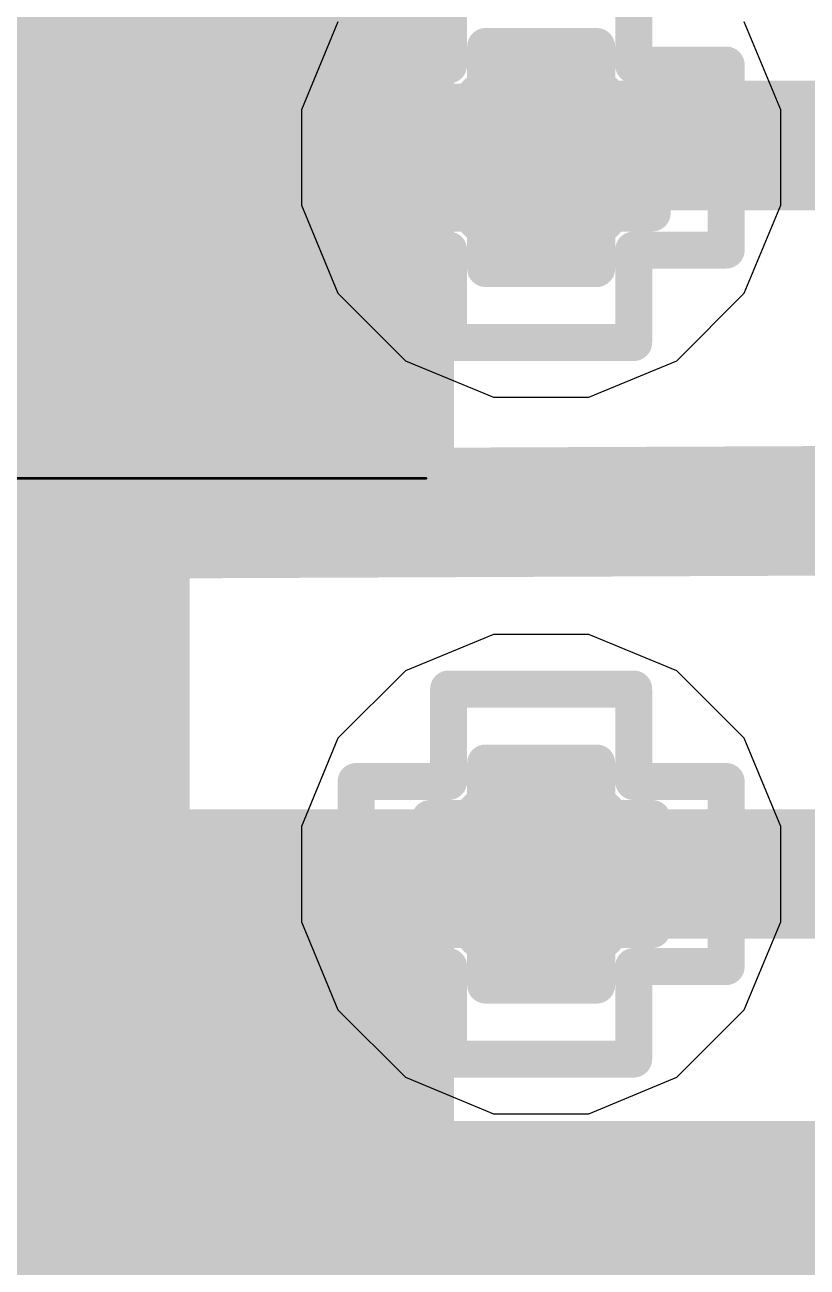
# Model space of a CAD drawing. Header units: inches. Extents: x -2 to 5376, y -4 to 5426.
# Drawn here: x 118.504 to 119.578, y 38.881 to 40.586 of the extents above; entities that cross this region are included whole.
import ezdxf

# ---------------------------------------------------------------- set-up
doc = ezdxf.new("R2010")
doc.units = ezdxf.units.IN
for name, color, linetype in [('Bottom Layer', 5, 'Continuous'), ('Bottom Overlay', 54, 'Continuous'), ('Bottom Paste', 16, 'Continuous'), ('Bottom Solder', 6, 'Continuous'), ('Drill Drawing', 1, 'Continuous'), ('Layer 1', 16, 'Continuous'), ('Layer 2', 76, 'Continuous'), ('Top Layer', 1, 'Continuous'), ('Top Overlay', 2, 'Continuous'), ('Top Paste', 8, 'Continuous'), ('Top Solder', 216, 'Continuous'), ('Via Holes', 16, 'Continuous')]:
    doc.layers.add(name, color=color, linetype=linetype)

# ---------------------------------------------------------------- blocks, each defined once
blk = doc.blocks.new('SMD3215_2P_131')
at = {"layer": 'Top Layer'}
blk.add_hatch(color=1, dxfattribs=at).paths.add_polyline_path([(0.75, 0.9), (1.75, 0.9), (1.75, -0.9), (0.75, -0.9)])
at = {"layer": 'Top Paste'}
blk.add_hatch(color=8, dxfattribs=at).paths.add_polyline_path([(0.75, 0.9), (1.75, 0.9), (1.75, -0.9), (0.75, -0.9)])
at = {"layer": 'Top Solder'}
blk.add_hatch(color=216, dxfattribs=at).paths.add_polyline_path([(0.6484, 1.0016), (1.8516, 1.0016), (1.8516, -1.0016), (0.6484, -1.0016)])
at = {"layer": 'Top Overlay'}
blk.add_lwpolyline([(0.5588, 0.8128, 0.127, 0.127, 0), (-0.5588, 0.8128, 0.127, 0.127, 0)], format="xyseb", dxfattribs=at)
blk.add_lwpolyline([(0.5271, 0.8128, 0.0635, 0.0635, 1), (0.5905, 0.8128, 0.0635, 0.0635, 1)], format="xyseb", close=True, dxfattribs=at)
blk = doc.blocks.new('R___0402_B_175')
at = {"layer": 'Bottom Layer'}
for points in [[(-0.2413, 0.3175), (-0.2413, -0.3175), (-0.6985, -0.3175), (-0.6985, 0.3175)], [(0.6985, 0.3175), (0.6985, -0.3175), (0.2413, -0.3175), (0.2413, 0.3175)]]:
    blk.add_hatch(color=5, dxfattribs=at).paths.add_polyline_path(points)
at = {"layer": 'Bottom Paste'}
for points in [[(-0.2413, 0.3175), (-0.2413, -0.3175), (-0.6985, -0.3175), (-0.6985, 0.3175)], [(0.6985, 0.3175), (0.6985, -0.3175), (0.2413, -0.3175), (0.2413, 0.3175)]]:
    blk.add_hatch(color=16, dxfattribs=at).paths.add_polyline_path(points)
at = {"layer": 'Bottom Solder'}
for points in [[(-0.1863, 0.3725), (-0.1863, -0.3725), (-0.7535, -0.3725), (-0.7535, 0.3725)], [(0.7535, 0.3725), (0.7535, -0.3725), (0.1863, -0.3725), (0.1863, 0.3725)]]:
    blk.add_hatch(color=6, dxfattribs=at).paths.add_polyline_path(points)
at = {"layer": 'Bottom Overlay'}
for points in [[(0.7874, 0.4064, 0.127, 0.127, 0), (-0.7874, 0.4064, 0.127, 0.127, 0)], [(-0.7874, 0.4064, 0.127, 0.127, 0), (-0.7874, -0.4064, 0.127, 0.127, 0)], [(0.7874, 0.4064, 0.127, 0.127, 0), (0.7874, -0.4064, 0.127, 0.127, 0)], [(0.8128, 0.4318, 0.00323, 0.00323, 0), (-0.8128, 0.4318, 0.00323, 0.00323, 0)], [(0.7874, -0.4064, 0.127, 0.127, 0), (-0.7874, -0.4064, 0.127, 0.127, 0)]]:
    blk.add_lwpolyline(points, format="xyseb", dxfattribs=at)
for points in [[(-0.8191, 0.4064, 0.0635, 0.0635, 1), (-0.7556, 0.4064, 0.0635, 0.0635, 1)], [(-0.8191, 0.4064, 0.0635, 0.0635, 1), (-0.7556, 0.4064, 0.0635, 0.0635, 1)], [(0.7556, 0.4064, 0.0635, 0.0635, 1), (0.8191, 0.4064, 0.0635, 0.0635, 1)], [(0.7556, 0.4064, 0.0635, 0.0635, 1), (0.8191, 0.4064, 0.0635, 0.0635, 1)], [(-0.8136, 0.4318, 0.00161, 0.00161, 1), (-0.812, 0.4318, 0.00161, 0.00161, 1)], [(0.812, 0.4318, 0.00161, 0.00161, 1), (0.8136, 0.4318, 0.00161, 0.00161, 1)], [(-0.8191, -0.4064, 0.0635, 0.0635, 1), (-0.7556, -0.4064, 0.0635, 0.0635, 1)], [(-0.8191, -0.4064, 0.0635, 0.0635, 1), (-0.7556, -0.4064, 0.0635, 0.0635, 1)], [(0.7556, -0.4064, 0.0635, 0.0635, 1), (0.8191, -0.4064, 0.0635, 0.0635, 1)], [(0.7556, -0.4064, 0.0635, 0.0635, 1), (0.8191, -0.4064, 0.0635, 0.0635, 1)]]:
    blk.add_lwpolyline(points, format="xyseb", close=True, dxfattribs=at)
blk = doc.blocks.new('R___0402_B_185')
at = {"layer": 'Bottom Layer'}
for points in [[(-0.2413, 0.3175), (-0.2413, -0.3175), (-0.6985, -0.3175), (-0.6985, 0.3175)], [(0.6985, 0.3175), (0.6985, -0.3175), (0.2413, -0.3175), (0.2413, 0.3175)]]:
    blk.add_hatch(color=5, dxfattribs=at).paths.add_polyline_path(points)
at = {"layer": 'Bottom Paste'}
for points in [[(-0.2413, 0.3175), (-0.2413, -0.3175), (-0.6985, -0.3175), (-0.6985, 0.3175)], [(0.6985, 0.3175), (0.6985, -0.3175), (0.2413, -0.3175), (0.2413, 0.3175)]]:
    blk.add_hatch(color=16, dxfattribs=at).paths.add_polyline_path(points)
at = {"layer": 'Bottom Solder'}
for points in [[(-0.1863, 0.3725), (-0.1863, -0.3725), (-0.7535, -0.3725), (-0.7535, 0.3725)], [(0.7535, 0.3725), (0.7535, -0.3725), (0.1863, -0.3725), (0.1863, 0.3725)]]:
    blk.add_hatch(color=6, dxfattribs=at).paths.add_polyline_path(points)
at = {"layer": 'Bottom Overlay'}
for points in [[(0.7874, 0.4064, 0.127, 0.127, 0), (-0.7874, 0.4064, 0.127, 0.127, 0)], [(-0.7874, 0.4064, 0.127, 0.127, 0), (-0.7874, -0.4064, 0.127, 0.127, 0)], [(0.7874, 0.4064, 0.127, 0.127, 0), (0.7874, -0.4064, 0.127, 0.127, 0)], [(0.8128, 0.4318, 0.00323, 0.00323, 0), (-0.8128, 0.4318, 0.00323, 0.00323, 0)], [(0.7874, -0.4064, 0.127, 0.127, 0), (-0.7874, -0.4064, 0.127, 0.127, 0)]]:
    blk.add_lwpolyline(points, format="xyseb", dxfattribs=at)
for points in [[(-0.8191, 0.4064, 0.0635, 0.0635, 1), (-0.7556, 0.4064, 0.0635, 0.0635, 1)], [(-0.8191, 0.4064, 0.0635, 0.0635, 1), (-0.7556, 0.4064, 0.0635, 0.0635, 1)], [(0.7556, 0.4064, 0.0635, 0.0635, 1), (0.8191, 0.4064, 0.0635, 0.0635, 1)], [(0.7556, 0.4064, 0.0635, 0.0635, 1), (0.8191, 0.4064, 0.0635, 0.0635, 1)], [(-0.8136, 0.4318, 0.00161, 0.00161, 1), (-0.812, 0.4318, 0.00161, 0.00161, 1)], [(0.812, 0.4318, 0.00161, 0.00161, 1), (0.8136, 0.4318, 0.00161, 0.00161, 1)], [(-0.8191, -0.4064, 0.0635, 0.0635, 1), (-0.7556, -0.4064, 0.0635, 0.0635, 1)], [(-0.8191, -0.4064, 0.0635, 0.0635, 1), (-0.7556, -0.4064, 0.0635, 0.0635, 1)], [(0.7556, -0.4064, 0.0635, 0.0635, 1), (0.8191, -0.4064, 0.0635, 0.0635, 1)], [(0.7556, -0.4064, 0.0635, 0.0635, 1), (0.8191, -0.4064, 0.0635, 0.0635, 1)]]:
    blk.add_lwpolyline(points, format="xyseb", close=True, dxfattribs=at)

msp = doc.modelspace()

# ---------------------------------------------------------------- hatches: boundary and pattern name
at = {"layer": 'Bottom Layer'}
h = msp.add_hatch(color=5, dxfattribs=at)
edge = h.paths.add_edge_path()
edge.add_arc((119.2131, 40.404), 0.15, 0, 360)
h = msp.add_hatch(color=5, dxfattribs=at)
edge = h.paths.add_edge_path()
edge.add_arc((119.2131, 39.4204), 0.15, 0, 360)
at = {"layer": 'Layer 1'}
h = msp.add_hatch(color=16, dxfattribs=at)
edge = h.paths.add_edge_path()
edge.add_arc((119.2131, 40.404), 0.15, 0, 360)
h = msp.add_hatch(color=16, dxfattribs=at)
edge = h.paths.add_edge_path()
edge.add_arc((119.2131, 39.4204), 0.15, 0, 360)
at = {"layer": 'Layer 2'}
h = msp.add_hatch(color=76, dxfattribs=at)
edge = h.paths.add_edge_path()
edge.add_arc((119.2131, 40.404), 0.15, 0, 360)
h = msp.add_hatch(color=76, dxfattribs=at)
edge = h.paths.add_edge_path()
edge.add_arc((119.2131, 39.4204), 0.15, 0, 360)
at = {"layer": 'Top Layer'}
h = msp.add_hatch(color=1, dxfattribs=at)
edge = h.paths.add_edge_path()
edge.add_arc((119.2131, 40.404), 0.15, 0, 360)
h = msp.add_hatch(color=1, dxfattribs=at)
edge = h.paths.add_edge_path()
edge.add_arc((119.2131, 39.4204), 0.15, 0, 360)
at = {"layer": 'Via Holes'}
h = msp.add_hatch(color=7, dxfattribs=at)
edge = h.paths.add_edge_path()
edge.add_arc((119.2131, 40.404), 0.075, 0, 360)
h = msp.add_hatch(color=7, dxfattribs=at)
edge = h.paths.add_edge_path()
edge.add_arc((119.2131, 39.4204), 0.075, 0, 360)

# ---------------------------------------------------------------- linework, layer by layer
at = {"layer": 'Bottom Layer'}
for points in [[(118.7125, 40.404, 0.1778, 0.1778, 0), (119.2131, 40.404, 0.1778, 0.1778, 0)], [(118.7125, 40.3954, 0.1778, 0.1778, 0), (118.7125, 40.404, 0.1778, 0.1778, 0)], [(118.7125, 37.4365, 0.381, 0.381, 0), (118.7125, 38.9204, 0.381, 0.381, 0)]]:
    msp.add_lwpolyline(points, format="xyseb", dxfattribs=at)
for points in [[(118.668, 40.404, 0.0889, 0.0889, 1), (118.7569, 40.404, 0.0889, 0.0889, 1)], [(118.668, 40.404, 0.0889, 0.0889, 1), (118.7569, 40.404, 0.0889, 0.0889, 1)], [(119.1686, 40.404, 0.0889, 0.0889, 1), (119.2575, 40.404, 0.0889, 0.0889, 1)], [(118.668, 40.3954, 0.0889, 0.0889, 1), (118.7569, 40.3954, 0.0889, 0.0889, 1)], [(118.6172, 38.9204, 0.1905, 0.1905, 1), (118.8077, 38.9204, 0.1905, 0.1905, 1)]]:
    msp.add_lwpolyline(points, format="xyseb", close=True, dxfattribs=at)
at = {"layer": 'Drill Drawing'}
for points in [[(119.0861, 40.531, 0.0508, 0.0508, 0), (119.0861, 40.658, 0.0508, 0.0508, 0)], [(119.3401, 40.531, 0.0508, 0.0508, 0), (119.3401, 40.658, 0.0508, 0.0508, 0)], [(119.1369, 40.4802, 0.0508, 0.0508, 0), (119.1369, 40.5564, 0.0508, 0.0508, 0)], [(119.1369, 40.5564, 0.0508, 0.0508, 0), (119.2893, 40.5564, 0.0508, 0.0508, 0)], [(119.2893, 40.4802, 0.0508, 0.0508, 0), (119.2893, 40.5564, 0.0508, 0.0508, 0)], [(118.9591, 40.277, 0.0508, 0.0508, 0), (118.9591, 40.531, 0.0508, 0.0508, 0)], [(118.9591, 40.531, 0.0508, 0.0508, 0), (119.0861, 40.531, 0.0508, 0.0508, 0)], [(119.3401, 40.531, 0.0508, 0.0508, 0), (119.4671, 40.531, 0.0508, 0.0508, 0)], [(119.4671, 40.277, 0.0508, 0.0508, 0), (119.4671, 40.531, 0.0508, 0.0508, 0)], [(119.0607, 40.3278, 0.0508, 0.0508, 0), (119.0607, 40.4802, 0.0508, 0.0508, 0)], [(119.0607, 40.4802, 0.0508, 0.0508, 0), (119.1369, 40.4802, 0.0508, 0.0508, 0)], [(119.2893, 40.4802, 0.0508, 0.0508, 0), (119.3655, 40.4802, 0.0508, 0.0508, 0)], [(119.3655, 40.3278, 0.0508, 0.0508, 0), (119.3655, 40.4802, 0.0508, 0.0508, 0)], [(119.0607, 40.3278, 0.0508, 0.0508, 0), (119.1369, 40.3278, 0.0508, 0.0508, 0)], [(119.1369, 40.2516, 0.0508, 0.0508, 0), (119.1369, 40.3278, 0.0508, 0.0508, 0)], [(119.2893, 40.3278, 0.0508, 0.0508, 0), (119.3655, 40.3278, 0.0508, 0.0508, 0)], [(119.2893, 40.2516, 0.0508, 0.0508, 0), (119.2893, 40.3278, 0.0508, 0.0508, 0)], [(118.9591, 40.277, 0.0508, 0.0508, 0), (119.0861, 40.277, 0.0508, 0.0508, 0)], [(119.0861, 40.15, 0.0508, 0.0508, 0), (119.0861, 40.277, 0.0508, 0.0508, 0)], [(119.3401, 40.277, 0.0508, 0.0508, 0), (119.4671, 40.277, 0.0508, 0.0508, 0)], [(119.3401, 40.15, 0.0508, 0.0508, 0), (119.3401, 40.277, 0.0508, 0.0508, 0)], [(119.1369, 40.2516, 0.0508, 0.0508, 0), (119.2893, 40.2516, 0.0508, 0.0508, 0)], [(119.0861, 40.15, 0.0508, 0.0508, 0), (119.3401, 40.15, 0.0508, 0.0508, 0)], [(119.0861, 39.5474, 0.0508, 0.0508, 0), (119.0861, 39.6744, 0.0508, 0.0508, 0)], [(119.0861, 39.6744, 0.0508, 0.0508, 0), (119.3401, 39.6744, 0.0508, 0.0508, 0)], [(119.3401, 39.5474, 0.0508, 0.0508, 0), (119.3401, 39.6744, 0.0508, 0.0508, 0)], [(119.1369, 39.4966, 0.0508, 0.0508, 0), (119.1369, 39.5728, 0.0508, 0.0508, 0)], [(119.1369, 39.5728, 0.0508, 0.0508, 0), (119.2893, 39.5728, 0.0508, 0.0508, 0)], [(119.2893, 39.4966, 0.0508, 0.0508, 0), (119.2893, 39.5728, 0.0508, 0.0508, 0)], [(118.9591, 39.2934, 0.0508, 0.0508, 0), (118.9591, 39.5474, 0.0508, 0.0508, 0)], [(118.9591, 39.5474, 0.0508, 0.0508, 0), (119.0861, 39.5474, 0.0508, 0.0508, 0)], [(119.3401, 39.5474, 0.0508, 0.0508, 0), (119.4671, 39.5474, 0.0508, 0.0508, 0)], [(119.4671, 39.2934, 0.0508, 0.0508, 0), (119.4671, 39.5474, 0.0508, 0.0508, 0)], [(119.0607, 39.3442, 0.0508, 0.0508, 0), (119.0607, 39.4966, 0.0508, 0.0508, 0)], [(119.0607, 39.4966, 0.0508, 0.0508, 0), (119.1369, 39.4966, 0.0508, 0.0508, 0)], [(119.2893, 39.4966, 0.0508, 0.0508, 0), (119.3655, 39.4966, 0.0508, 0.0508, 0)], [(119.3655, 39.3442, 0.0508, 0.0508, 0), (119.3655, 39.4966, 0.0508, 0.0508, 0)], [(119.0607, 39.3442, 0.0508, 0.0508, 0), (119.1369, 39.3442, 0.0508, 0.0508, 0)], [(119.1369, 39.268, 0.0508, 0.0508, 0), (119.1369, 39.3442, 0.0508, 0.0508, 0)], [(119.2893, 39.3442, 0.0508, 0.0508, 0), (119.3655, 39.3442, 0.0508, 0.0508, 0)], [(119.2893, 39.268, 0.0508, 0.0508, 0), (119.2893, 39.3442, 0.0508, 0.0508, 0)], [(118.9591, 39.2934, 0.0508, 0.0508, 0), (119.0861, 39.2934, 0.0508, 0.0508, 0)], [(119.0861, 39.1664, 0.0508, 0.0508, 0), (119.0861, 39.2934, 0.0508, 0.0508, 0)], [(119.3401, 39.2934, 0.0508, 0.0508, 0), (119.4671, 39.2934, 0.0508, 0.0508, 0)], [(119.3401, 39.1664, 0.0508, 0.0508, 0), (119.3401, 39.2934, 0.0508, 0.0508, 0)], [(119.1369, 39.268, 0.0508, 0.0508, 0), (119.2893, 39.268, 0.0508, 0.0508, 0)], [(119.0861, 39.1664, 0.0508, 0.0508, 0), (119.3401, 39.1664, 0.0508, 0.0508, 0)]]:
    msp.add_lwpolyline(points, format="xyseb", dxfattribs=at)
for points in [[(119.1242, 40.5564, 0.0254, 0.0254, 1), (119.1496, 40.5564, 0.0254, 0.0254, 1)], [(119.1242, 40.5564, 0.0254, 0.0254, 1), (119.1496, 40.5564, 0.0254, 0.0254, 1)], [(119.2766, 40.5564, 0.0254, 0.0254, 1), (119.302, 40.5564, 0.0254, 0.0254, 1)], [(119.2766, 40.5564, 0.0254, 0.0254, 1), (119.302, 40.5564, 0.0254, 0.0254, 1)], [(118.9464, 40.531, 0.0254, 0.0254, 1), (118.9718, 40.531, 0.0254, 0.0254, 1)], [(118.9464, 40.531, 0.0254, 0.0254, 1), (118.9718, 40.531, 0.0254, 0.0254, 1)], [(119.0734, 40.531, 0.0254, 0.0254, 1), (119.0988, 40.531, 0.0254, 0.0254, 1)], [(119.0734, 40.531, 0.0254, 0.0254, 1), (119.0988, 40.531, 0.0254, 0.0254, 1)], [(119.3274, 40.531, 0.0254, 0.0254, 1), (119.3528, 40.531, 0.0254, 0.0254, 1)], [(119.3274, 40.531, 0.0254, 0.0254, 1), (119.3528, 40.531, 0.0254, 0.0254, 1)], [(119.4544, 40.531, 0.0254, 0.0254, 1), (119.4798, 40.531, 0.0254, 0.0254, 1)], [(119.4544, 40.531, 0.0254, 0.0254, 1), (119.4798, 40.531, 0.0254, 0.0254, 1)], [(119.048, 40.4802, 0.0254, 0.0254, 1), (119.0734, 40.4802, 0.0254, 0.0254, 1)], [(119.048, 40.4802, 0.0254, 0.0254, 1), (119.0734, 40.4802, 0.0254, 0.0254, 1)], [(119.1242, 40.4802, 0.0254, 0.0254, 1), (119.1496, 40.4802, 0.0254, 0.0254, 1)], [(119.1242, 40.4802, 0.0254, 0.0254, 1), (119.1496, 40.4802, 0.0254, 0.0254, 1)], [(119.2766, 40.4802, 0.0254, 0.0254, 1), (119.302, 40.4802, 0.0254, 0.0254, 1)], [(119.2766, 40.4802, 0.0254, 0.0254, 1), (119.302, 40.4802, 0.0254, 0.0254, 1)], [(119.3528, 40.4802, 0.0254, 0.0254, 1), (119.3782, 40.4802, 0.0254, 0.0254, 1)], [(119.3528, 40.4802, 0.0254, 0.0254, 1), (119.3782, 40.4802, 0.0254, 0.0254, 1)], [(119.048, 40.3278, 0.0254, 0.0254, 1), (119.0734, 40.3278, 0.0254, 0.0254, 1)], [(119.048, 40.3278, 0.0254, 0.0254, 1), (119.0734, 40.3278, 0.0254, 0.0254, 1)], [(119.1242, 40.3278, 0.0254, 0.0254, 1), (119.1496, 40.3278, 0.0254, 0.0254, 1)], [(119.1242, 40.3278, 0.0254, 0.0254, 1), (119.1496, 40.3278, 0.0254, 0.0254, 1)], [(119.2766, 40.3278, 0.0254, 0.0254, 1), (119.302, 40.3278, 0.0254, 0.0254, 1)], [(119.2766, 40.3278, 0.0254, 0.0254, 1), (119.302, 40.3278, 0.0254, 0.0254, 1)], [(119.3528, 40.3278, 0.0254, 0.0254, 1), (119.3782, 40.3278, 0.0254, 0.0254, 1)], [(119.3528, 40.3278, 0.0254, 0.0254, 1), (119.3782, 40.3278, 0.0254, 0.0254, 1)], [(118.9464, 40.277, 0.0254, 0.0254, 1), (118.9718, 40.277, 0.0254, 0.0254, 1)], [(118.9464, 40.277, 0.0254, 0.0254, 1), (118.9718, 40.277, 0.0254, 0.0254, 1)], [(119.0734, 40.277, 0.0254, 0.0254, 1), (119.0988, 40.277, 0.0254, 0.0254, 1)], [(119.0734, 40.277, 0.0254, 0.0254, 1), (119.0988, 40.277, 0.0254, 0.0254, 1)], [(119.3274, 40.277, 0.0254, 0.0254, 1), (119.3528, 40.277, 0.0254, 0.0254, 1)], [(119.3274, 40.277, 0.0254, 0.0254, 1), (119.3528, 40.277, 0.0254, 0.0254, 1)], [(119.4544, 40.277, 0.0254, 0.0254, 1), (119.4798, 40.277, 0.0254, 0.0254, 1)], [(119.4544, 40.277, 0.0254, 0.0254, 1), (119.4798, 40.277, 0.0254, 0.0254, 1)], [(119.1242, 40.2516, 0.0254, 0.0254, 1), (119.1496, 40.2516, 0.0254, 0.0254, 1)], [(119.1242, 40.2516, 0.0254, 0.0254, 1), (119.1496, 40.2516, 0.0254, 0.0254, 1)], [(119.2766, 40.2516, 0.0254, 0.0254, 1), (119.302, 40.2516, 0.0254, 0.0254, 1)], [(119.2766, 40.2516, 0.0254, 0.0254, 1), (119.302, 40.2516, 0.0254, 0.0254, 1)], [(119.0734, 40.15, 0.0254, 0.0254, 1), (119.0988, 40.15, 0.0254, 0.0254, 1)], [(119.0734, 40.15, 0.0254, 0.0254, 1), (119.0988, 40.15, 0.0254, 0.0254, 1)], [(119.3274, 40.15, 0.0254, 0.0254, 1), (119.3528, 40.15, 0.0254, 0.0254, 1)], [(119.3274, 40.15, 0.0254, 0.0254, 1), (119.3528, 40.15, 0.0254, 0.0254, 1)], [(119.0734, 39.6744, 0.0254, 0.0254, 1), (119.0988, 39.6744, 0.0254, 0.0254, 1)], [(119.0734, 39.6744, 0.0254, 0.0254, 1), (119.0988, 39.6744, 0.0254, 0.0254, 1)], [(119.3274, 39.6744, 0.0254, 0.0254, 1), (119.3528, 39.6744, 0.0254, 0.0254, 1)], [(119.3274, 39.6744, 0.0254, 0.0254, 1), (119.3528, 39.6744, 0.0254, 0.0254, 1)], [(119.1242, 39.5728, 0.0254, 0.0254, 1), (119.1496, 39.5728, 0.0254, 0.0254, 1)], [(119.1242, 39.5728, 0.0254, 0.0254, 1), (119.1496, 39.5728, 0.0254, 0.0254, 1)], [(119.2766, 39.5728, 0.0254, 0.0254, 1), (119.302, 39.5728, 0.0254, 0.0254, 1)], [(119.2766, 39.5728, 0.0254, 0.0254, 1), (119.302, 39.5728, 0.0254, 0.0254, 1)], [(118.9464, 39.5474, 0.0254, 0.0254, 1), (118.9718, 39.5474, 0.0254, 0.0254, 1)], [(118.9464, 39.5474, 0.0254, 0.0254, 1), (118.9718, 39.5474, 0.0254, 0.0254, 1)], [(119.0734, 39.5474, 0.0254, 0.0254, 1), (119.0988, 39.5474, 0.0254, 0.0254, 1)], [(119.0734, 39.5474, 0.0254, 0.0254, 1), (119.0988, 39.5474, 0.0254, 0.0254, 1)], [(119.3274, 39.5474, 0.0254, 0.0254, 1), (119.3528, 39.5474, 0.0254, 0.0254, 1)], [(119.3274, 39.5474, 0.0254, 0.0254, 1), (119.3528, 39.5474, 0.0254, 0.0254, 1)], [(119.4544, 39.5474, 0.0254, 0.0254, 1), (119.4798, 39.5474, 0.0254, 0.0254, 1)], [(119.4544, 39.5474, 0.0254, 0.0254, 1), (119.4798, 39.5474, 0.0254, 0.0254, 1)], [(119.048, 39.4966, 0.0254, 0.0254, 1), (119.0734, 39.4966, 0.0254, 0.0254, 1)], [(119.048, 39.4966, 0.0254, 0.0254, 1), (119.0734, 39.4966, 0.0254, 0.0254, 1)], [(119.1242, 39.4966, 0.0254, 0.0254, 1), (119.1496, 39.4966, 0.0254, 0.0254, 1)], [(119.1242, 39.4966, 0.0254, 0.0254, 1), (119.1496, 39.4966, 0.0254, 0.0254, 1)], [(119.2766, 39.4966, 0.0254, 0.0254, 1), (119.302, 39.4966, 0.0254, 0.0254, 1)], [(119.2766, 39.4966, 0.0254, 0.0254, 1), (119.302, 39.4966, 0.0254, 0.0254, 1)], [(119.3528, 39.4966, 0.0254, 0.0254, 1), (119.3782, 39.4966, 0.0254, 0.0254, 1)], [(119.3528, 39.4966, 0.0254, 0.0254, 1), (119.3782, 39.4966, 0.0254, 0.0254, 1)], [(119.048, 39.3442, 0.0254, 0.0254, 1), (119.0734, 39.3442, 0.0254, 0.0254, 1)], [(119.048, 39.3442, 0.0254, 0.0254, 1), (119.0734, 39.3442, 0.0254, 0.0254, 1)], [(119.1242, 39.3442, 0.0254, 0.0254, 1), (119.1496, 39.3442, 0.0254, 0.0254, 1)], [(119.1242, 39.3442, 0.0254, 0.0254, 1), (119.1496, 39.3442, 0.0254, 0.0254, 1)], [(119.2766, 39.3442, 0.0254, 0.0254, 1), (119.302, 39.3442, 0.0254, 0.0254, 1)], [(119.2766, 39.3442, 0.0254, 0.0254, 1), (119.302, 39.3442, 0.0254, 0.0254, 1)], [(119.3528, 39.3442, 0.0254, 0.0254, 1), (119.3782, 39.3442, 0.0254, 0.0254, 1)], [(119.3528, 39.3442, 0.0254, 0.0254, 1), (119.3782, 39.3442, 0.0254, 0.0254, 1)], [(118.9464, 39.2934, 0.0254, 0.0254, 1), (118.9718, 39.2934, 0.0254, 0.0254, 1)], [(118.9464, 39.2934, 0.0254, 0.0254, 1), (118.9718, 39.2934, 0.0254, 0.0254, 1)], [(119.0734, 39.2934, 0.0254, 0.0254, 1), (119.0988, 39.2934, 0.0254, 0.0254, 1)], [(119.0734, 39.2934, 0.0254, 0.0254, 1), (119.0988, 39.2934, 0.0254, 0.0254, 1)], [(119.3274, 39.2934, 0.0254, 0.0254, 1), (119.3528, 39.2934, 0.0254, 0.0254, 1)], [(119.3274, 39.2934, 0.0254, 0.0254, 1), (119.3528, 39.2934, 0.0254, 0.0254, 1)], [(119.4544, 39.2934, 0.0254, 0.0254, 1), (119.4798, 39.2934, 0.0254, 0.0254, 1)], [(119.4544, 39.2934, 0.0254, 0.0254, 1), (119.4798, 39.2934, 0.0254, 0.0254, 1)], [(119.1242, 39.268, 0.0254, 0.0254, 1), (119.1496, 39.268, 0.0254, 0.0254, 1)], [(119.1242, 39.268, 0.0254, 0.0254, 1), (119.1496, 39.268, 0.0254, 0.0254, 1)], [(119.2766, 39.268, 0.0254, 0.0254, 1), (119.302, 39.268, 0.0254, 0.0254, 1)], [(119.2766, 39.268, 0.0254, 0.0254, 1), (119.302, 39.268, 0.0254, 0.0254, 1)], [(119.0734, 39.1664, 0.0254, 0.0254, 1), (119.0988, 39.1664, 0.0254, 0.0254, 1)], [(119.0734, 39.1664, 0.0254, 0.0254, 1), (119.0988, 39.1664, 0.0254, 0.0254, 1)], [(119.3274, 39.1664, 0.0254, 0.0254, 1), (119.3528, 39.1664, 0.0254, 0.0254, 1)], [(119.3274, 39.1664, 0.0254, 0.0254, 1), (119.3528, 39.1664, 0.0254, 0.0254, 1)]]:
    msp.add_lwpolyline(points, format="xyseb", close=True, dxfattribs=at)
at = {"layer": 'Layer 1'}
for p, q in [((118.9342, 40.5904), (118.8841, 40.4695)), ((119.5421, 40.4695), (119.492, 40.5904)), ((118.8841, 40.4695), (118.8841, 40.3386)), ((119.5421, 40.3386), (119.5421, 40.4695)), ((118.8841, 40.3386), (118.9342, 40.2177)), ((119.492, 40.2177), (119.5421, 40.3386)), ((118.9342, 40.2177), (119.0267, 40.1251)), ((119.3995, 40.1251), (119.492, 40.2177)), ((119.0267, 40.1251), (119.1477, 40.075)), ((119.2785, 40.075), (119.3995, 40.1251)), ((119.1477, 40.075), (119.2785, 40.075)), ((119.1477, 39.7494), (119.0267, 39.6993)), ((119.2785, 39.7494), (119.1477, 39.7494)), ((119.3995, 39.6993), (119.2785, 39.7494)), ((119.0267, 39.6993), (118.9342, 39.6068)), ((119.492, 39.6068), (119.3995, 39.6993)), ((118.9342, 39.6068), (118.8841, 39.4858)), ((119.5421, 39.4858), (119.492, 39.6068)), ((118.8841, 39.4858), (118.8841, 39.355)), ((119.5421, 39.355), (119.5421, 39.4858)), ((118.8841, 39.355), (118.9342, 39.234)), ((119.492, 39.234), (119.5421, 39.355)), ((118.9342, 39.234), (119.0267, 39.1415)), ((119.3995, 39.1415), (119.492, 39.234)), ((119.0267, 39.1415), (119.1477, 39.0914)), ((119.2785, 39.0914), (119.3995, 39.1415)), ((119.1477, 39.0914), (119.2785, 39.0914))]:
    msp.add_line(p, q, dxfattribs=at)
at = {"layer": 'Layer 2'}
for points in [[(111.7197, 39.8853, 0.1778, 0.1778, 0), (119.9324, 39.9204, 0.1778, 0.1778, 0)], [(97.2316, 39.4204, 0.1778, 0.1778, 0), (119.2131, 39.4204, 0.1778, 0.1778, 0)], [(96.0428, 38.9924, 0.1778, 0.1778, 0), (120.4068, 38.9924, 0.1778, 0.1778, 0)]]:
    msp.add_lwpolyline(points, format="xyseb", dxfattribs=at)
msp.add_lwpolyline([(119.1686, 39.4204, 0.0889, 0.0889, 1), (119.2575, 39.4204, 0.0889, 0.0889, 1)], format="xyseb", close=True, dxfattribs=at)
at = {"layer": 'Top Layer'}
for points in [[(119.2803, 40.4204, 0.1778, 0.1778, 0), (120.3366, 40.4204, 0.1778, 0.1778, 0)], [(119.2131, 39.4204, 0.1778, 0.1778, 0), (120.3366, 39.4204, 0.1778, 0.1778, 0)], [(114.0721, 38.9204, 0.1778, 0.1778, 0), (120.3366, 38.9204, 0.1778, 0.1778, 0)]]:
    msp.add_lwpolyline(points, format="xyseb", dxfattribs=at)
for points in [[(119.2358, 40.4204, 0.0889, 0.0889, 1), (119.3247, 40.4204, 0.0889, 0.0889, 1)], [(119.1686, 39.4204, 0.0889, 0.0889, 1), (119.2575, 39.4204, 0.0889, 0.0889, 1)]]:
    msp.add_lwpolyline(points, format="xyseb", close=True, dxfattribs=at)

# ---------------------------------------------------------------- block references
for name, p, rotation in [('SMD3215_2P_131', (117.729, 40.9284), 270), ('R___0402_B_185', (118.2426, 40.3954), 180), ('R___0402_B_175', (118.2426, 38.9204), 180)]:
    msp.add_blockref(name, p, dxfattribs=dict(rotation=rotation))

doc.saveas('drawing.dxf')
